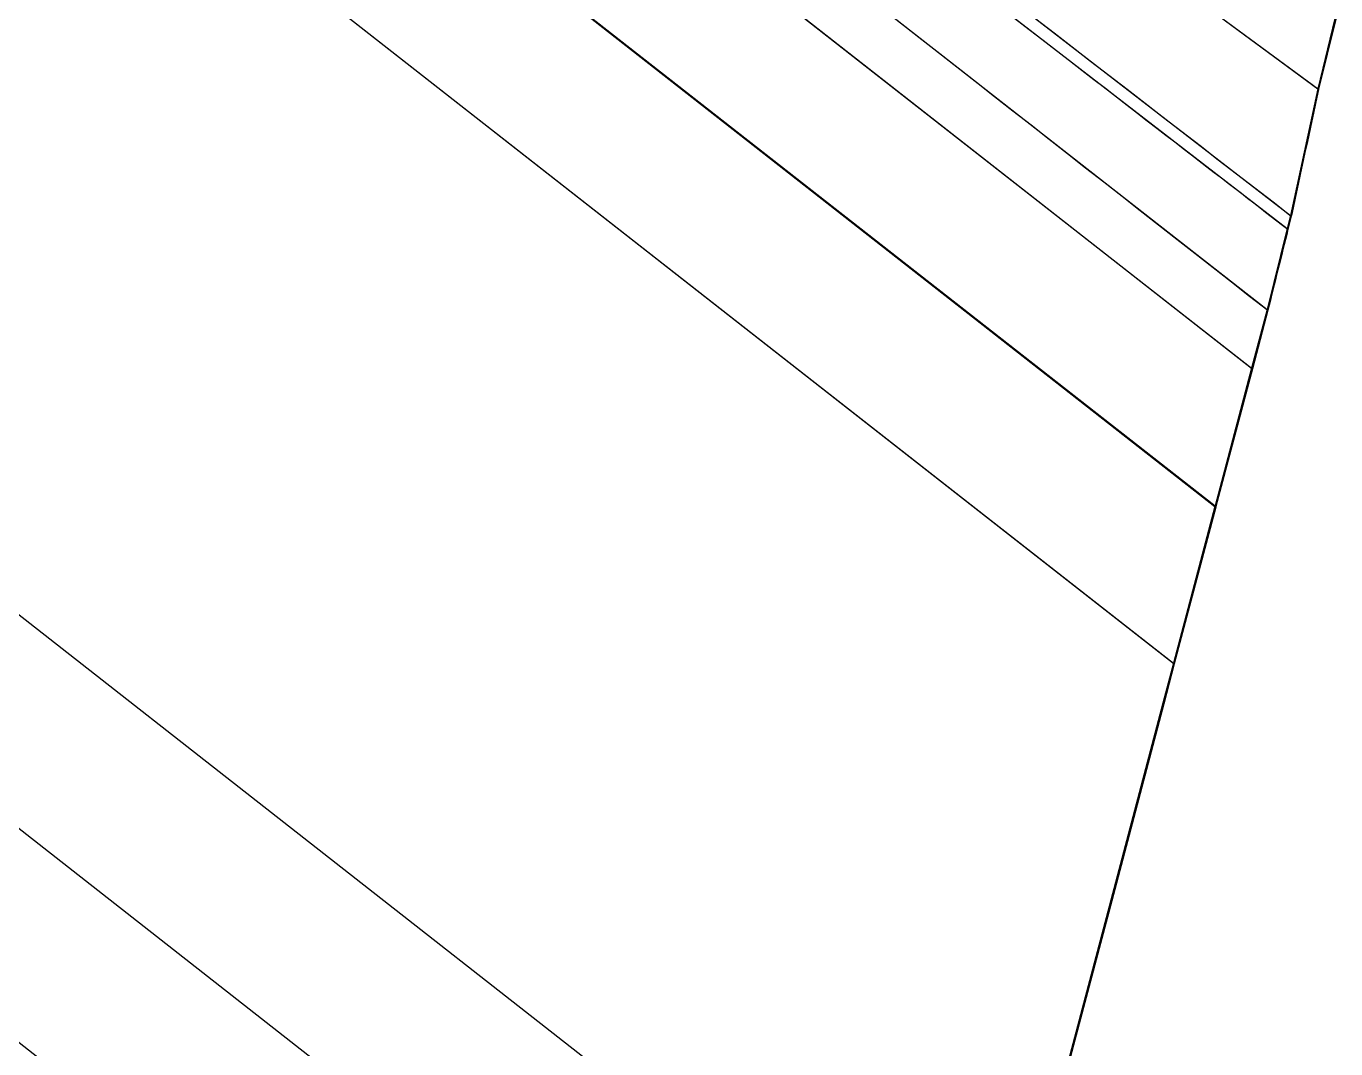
# Model space of a CAD drawing. Header units: metres. Extents: x 225018.4 to 225065.7, y 450831.4 to 450886.9.
# Drawn here: x 225058.13 to 225065.13, y 450850.57 to 450856.04 of the extents above; entities that cross this region are included whole.
import ezdxf

# ---------------------------------------------------------------- set-up
doc = ezdxf.new("R2010")
doc.units = ezdxf.units.M
doc.header["$MEASUREMENT"] = 0
doc.layers.add('사면1', color=7, linetype='Continuous')

msp = doc.modelspace()

# ---------------------------------------------------------------- linework, layer by layer
at = {"layer": '사면1', "color": 53, "extrusion": (-0.435785, 0.343525, 0.831915)}
for p in [(225052.5712, 450864.8881, 170.8983), (225065.1258, 450856.0807, 181.1117)]:
    msp.add_line(p, (225065.0339, 450855.7054, 181.2185), dxfattribs=at)
at = {"layer": '사면1', "color": 53}
for p, q in [((225052.5712, 450864.8881, 170.8983), (225065.0339, 450855.7054, 181.2185)), ((225052.5756, 450864.8847, 170.89), (225065.0382, 450855.702, 181.2101)), ((225052.4041, 450864.6718, 170.9044), (225064.8879, 450855.0279, 181.421)), ((225052.3634, 450864.6191, 170.9059), (225064.8703, 450854.9572, 181.4421)), ((225052.1764, 450864.3803, 170.9135), (225064.7625, 450854.5242, 181.5709)), ((225065.0339, 450855.7054, 181.2185), (225064.8879, 450855.0279, 181.421)), ((225065.0339, 450855.7054, 181.2185), (225064.8879, 450855.0279, 181.421)), ((225064.8703, 450854.9572, 181.4421), (225064.7625, 450854.5242, 181.5709)), ((225064.8703, 450854.9572, 181.4421), (225064.7625, 450854.5242, 181.5709)), ((225064.8703, 450854.9572, 181.4421), (225064.8746, 450854.9536, 181.4338)), ((225064.7625, 450854.5242, 181.5709), (225064.7667, 450854.5206, 181.5626))]:
    msp.add_line(p, q, dxfattribs=at)
at = {"layer": '사면1', "color": 53, "extrusion": (0.435785, -0.343525, -0.831915)}
for p, q in [((225052.5756, 450864.8847, 170.89), (225065.0382, 450855.702, 181.2101)), ((225065.1302, 450856.0774, 181.1033), (225065.0383, 450855.7021, 181.2101))]:
    msp.add_line(p, q, dxfattribs=at)
at = {"layer": '사면1', "color": 53, "extrusion": (-0.427531, 0.353763, 0.831907)}
for p, q in [((225052.4041, 450864.6718, 170.9044), (225064.8879, 450855.0279, 181.421)), ((225052.3634, 450864.6191, 170.9059), (225064.8703, 450854.9572, 181.4421)), ((225064.8879, 450855.0279, 181.421), (225064.8703, 450854.9572, 181.4421))]:
    msp.add_line(p, q, dxfattribs=at)
at = {"layer": '사면1', "color": 53, "extrusion": (-0.423643, 0.358506, 0.831866)}
for p, q in [((225052.1764, 450864.3803, 170.9135), (225064.7625, 450854.5242, 181.5709)), ((225051.9934, 450864.1467, 170.9211), (225064.68, 450854.2119, 181.6634)), ((225051.9934, 450864.1467, 170.9211), (225064.68, 450854.2119, 181.6634)), ((225051.5598, 450863.593, 170.9389), (225064.4844, 450853.4718, 181.8828)), ((225051.5598, 450863.593, 170.9389), (225064.4844, 450853.4718, 181.8828)), ((225051.5618, 450863.5955, 170.9388), (225064.4853, 450853.4753, 181.8818)), ((225051.5618, 450863.5955, 170.9388), (225064.4853, 450853.4753, 181.8818)), ((225051.0686, 450862.9657, 170.959), (225064.2628, 450852.6334, 182.1313)), ((225051.0686, 450862.9657, 170.959), (225064.2628, 450852.6334, 182.1313)), ((225048.8491, 450860.1313, 171.0502), (225063.1924, 450848.8991, 183.1955)), ((225048.8491, 450860.1313, 171.0502), (225063.1924, 450848.8991, 183.1955)), ((225048.2942, 450859.4227, 171.073), (225062.8887, 450847.9939, 183.4309)), ((225048.2942, 450859.4227, 171.073), (225062.8887, 450847.9939, 183.4309)), ((225047.7393, 450858.7142, 171.0958), (225062.5849, 450847.0887, 183.6663)), ((225047.7393, 450858.7142, 171.0958), (225062.5849, 450847.0887, 183.6663)), ((225064.7625, 450854.5242, 181.5709), (225064.68, 450854.2119, 181.6634)), ((225064.68, 450854.2119, 181.6634), (225064.4853, 450853.4753, 181.8818)), ((225064.4844, 450853.4718, 181.8828), (225064.2628, 450852.6334, 182.1313)), ((225064.4853, 450853.4753, 181.8818), (225064.4844, 450853.4718, 181.8828)), ((225064.2628, 450852.6334, 182.1313), (225064.2063, 450852.4195, 182.1947)), ((225064.2063, 450852.4195, 182.1947), (225063.9282, 450851.3671, 182.5066)), ((225063.9282, 450851.3671, 182.5066), (225063.6501, 450850.3148, 182.8185))]:
    msp.add_line(p, q, dxfattribs=at)
at = {"layer": '사면1', "color": 53, "extrusion": (0.423643, -0.358506, -0.831866)}
for p, q in [((225051.9977, 450864.1431, 170.9127), (225064.6842, 450854.2083, 181.6551)), ((225051.9977, 450864.1431, 170.9127), (225064.6842, 450854.2083, 181.6551)), ((225051.5641, 450863.5894, 170.9305), (225064.4886, 450853.4682, 181.8745)), ((225051.5641, 450863.5894, 170.9305), (225064.4886, 450853.4682, 181.8745)), ((225051.5661, 450863.592, 170.9305), (225064.4895, 450853.4717, 181.8734)), ((225051.5661, 450863.592, 170.9305), (225064.4895, 450853.4717, 181.8734)), ((225051.0728, 450862.9621, 170.9507), (225064.267, 450852.6298, 182.123)), ((225051.0728, 450862.9621, 170.9507), (225064.267, 450852.6298, 182.123)), ((225048.8533, 450860.1277, 171.0419), (225063.1967, 450848.8955, 183.1872)), ((225048.8533, 450860.1277, 171.0419), (225063.1967, 450848.8955, 183.1872)), ((225048.2984, 450859.4192, 171.0647), (225062.8929, 450847.9903, 183.4226)), ((225048.2984, 450859.4192, 171.0647), (225062.8929, 450847.9903, 183.4226)), ((225047.7435, 450858.7106, 171.0875), (225062.5891, 450847.0851, 183.658)), ((225047.7435, 450858.7106, 171.0875), (225062.5891, 450847.0851, 183.658)), ((225064.7667, 450854.5206, 181.5626), (225064.6842, 450854.2083, 181.6551)), ((225064.6842, 450854.2083, 181.6551), (225064.4895, 450853.4717, 181.8734)), ((225064.4886, 450853.4682, 181.8745), (225064.267, 450852.6298, 182.123)), ((225064.4895, 450853.4717, 181.8734), (225064.4886, 450853.4682, 181.8745)), ((225064.267, 450852.6298, 182.123), (225064.2105, 450852.4159, 182.1864)), ((225064.2105, 450852.4159, 182.1864), (225063.9324, 450851.3635, 182.4983)), ((225063.9324, 450851.3635, 182.4983), (225063.6543, 450850.3112, 182.8102))]:
    msp.add_line(p, q, dxfattribs=at)
at = {"layer": '사면1', "color": 53, "extrusion": (0.870351, -0.074641, 0.486741)}
for p, q in [((225065.1258, 450856.0807, 181.1117), (225065.0339, 450855.7054, 181.2185)), ((225065.1302, 450856.0774, 181.1033), (225065.0383, 450855.7021, 181.2101))]:
    msp.add_line(p, q, dxfattribs=at)
at = {"layer": '사면1', "color": 53, "extrusion": (0.873815, -0.074098, 0.480579)}
for p, q in [((225064.8879, 450855.0279, 181.421), (225064.8703, 450854.9572, 181.4421)), ((225064.8922, 450855.0244, 181.4127), (225064.8746, 450854.9536, 181.4338)), ((225064.8703, 450854.9572, 181.4421), (225064.8746, 450854.9536, 181.4338))]:
    msp.add_line(p, q, dxfattribs=at)
at = {"layer": '사면1', "color": 53, "extrusion": (0.427531, -0.353763, -0.831907)}
msp.add_line((225064.8922, 450855.0244, 181.4127), (225064.8746, 450854.9536, 181.4338), dxfattribs=at)
at = {"layer": '사면1', "color": 53, "extrusion": (0.871894, -0.087624, 0.481791)}
for p, q in [((225064.7625, 450854.5242, 181.5709), (225064.68, 450854.2119, 181.6634)), ((225064.7667, 450854.5206, 181.5626), (225064.6842, 450854.2083, 181.6551)), ((225064.7625, 450854.5242, 181.5709), (225064.7667, 450854.5206, 181.5626)), ((225064.68, 450854.2119, 181.6634), (225064.4853, 450853.4753, 181.8818)), ((225064.6842, 450854.2083, 181.6551), (225064.4895, 450853.4717, 181.8734)), ((225064.68, 450854.2119, 181.6634), (225064.6842, 450854.2083, 181.6551)), ((225064.68, 450854.2119, 181.6634), (225064.6842, 450854.2083, 181.6551)), ((225064.4844, 450853.4718, 181.8828), (225064.2628, 450852.6334, 182.1313)), ((225064.4886, 450853.4682, 181.8745), (225064.267, 450852.6298, 182.123)), ((225064.4844, 450853.4718, 181.8828), (225064.4886, 450853.4682, 181.8745)), ((225064.4853, 450853.4753, 181.8818), (225064.4895, 450853.4717, 181.8734)), ((225064.2628, 450852.6334, 182.1313), (225064.2063, 450852.4195, 182.1947)), ((225064.267, 450852.6298, 182.123), (225064.2105, 450852.4159, 182.1864)), ((225064.2628, 450852.6334, 182.1313), (225064.267, 450852.6298, 182.123)), ((225064.2628, 450852.6334, 182.1313), (225064.267, 450852.6298, 182.123)), ((225064.2063, 450852.4195, 182.1947), (225063.9282, 450851.3671, 182.5066)), ((225064.2105, 450852.4159, 182.1864), (225063.9324, 450851.3635, 182.4983)), ((225064.2063, 450852.4195, 182.1947), (225064.2105, 450852.4159, 182.1864)), ((225064.2063, 450852.4195, 182.1947), (225064.2105, 450852.4159, 182.1864)), ((225063.9282, 450851.3671, 182.5066), (225063.6501, 450850.3148, 182.8185)), ((225063.9324, 450851.3635, 182.4983), (225063.6543, 450850.3112, 182.8102)), ((225063.9282, 450851.3671, 182.5066), (225063.9324, 450851.3635, 182.4983)), ((225063.9282, 450851.3671, 182.5066), (225063.9324, 450851.3635, 182.4983))]:
    msp.add_line(p, q, dxfattribs=at)
at = {"layer": '사면1', "color": 53, "extrusion": (0.871895, -0.087622, 0.48179)}
for p, q in [((225064.4853, 450853.4753, 181.8818), (225064.4844, 450853.4718, 181.8828)), ((225064.4844, 450853.4718, 181.8828), (225064.4886, 450853.4682, 181.8745)), ((225064.4853, 450853.4753, 181.8818), (225064.4895, 450853.4717, 181.8734)), ((225064.4895, 450853.4717, 181.8734), (225064.4886, 450853.4682, 181.8745))]:
    msp.add_line(p, q, dxfattribs=at)
at = {"layer": '사면1', "color": 53}
for points, knots in [([(225052.4084, 450864.6683, 170.8961), (225052.4281, 450864.6531, 170.9127), (225052.4478, 450864.6378, 170.9293), (225052.9352, 450864.2613, 171.3398), (225053.9605, 450863.4693, 172.2035), (225056.5894, 450861.4384, 174.4182), (225057.6199, 450860.6424, 175.2863), (225060.7309, 450858.239, 177.9072), (225062.8116, 450856.6317, 179.6599), (225064.8922, 450855.0244, 181.4127)], [0.18967, 0.18967, 0.18967, 0.18967, 0.496453, 0.496453, 7.77919, 7.77919, 12.474116, 12.474116, 21.953645, 21.953645, 21.953645, 21.953645]), ([(225052.4084, 450864.6683, 170.8961), (225052.4281, 450864.6531, 170.9127), (225052.4478, 450864.6378, 170.9293), (225052.9352, 450864.2613, 171.3398), (225053.9605, 450863.4693, 172.2035), (225056.5894, 450861.4384, 174.4182), (225057.6199, 450860.6424, 175.2863), (225060.7309, 450858.239, 177.9072), (225062.8116, 450856.6317, 179.6599), (225064.8922, 450855.0244, 181.4127)], [0.18967, 0.18967, 0.18967, 0.18967, 0.496453, 0.496453, 7.77919, 7.77919, 12.474116, 12.474116, 21.953645, 21.953645, 21.953645, 21.953645]), ([(225052.3676, 450864.6155, 170.8975), (225054.473, 450862.9891, 172.6711), (225056.5783, 450861.3627, 174.4447), (225063.4501, 450856.0541, 180.2337), (225064.2519, 450855.4347, 180.9092), (225064.8746, 450854.9536, 181.4338)], [-31.308496, -31.308496, -31.308496, -31.308496, -21.716323, -21.716323, 0, 0, 0, 0]), ([(225052.3676, 450864.6155, 170.8975), (225054.473, 450862.9891, 172.6711), (225056.5783, 450861.3627, 174.4447), (225063.4501, 450856.0541, 180.2337), (225064.2519, 450855.4347, 180.9092), (225064.8746, 450854.9536, 181.4338)], [-31.308496, -31.308496, -31.308496, -31.308496, -21.716323, -21.716323, 0, 0, 0, 0]), ([(225052.1806, 450864.3767, 170.9052), (225052.2101, 450864.3536, 170.9302), (225052.2201, 450864.3457, 170.9387), (225052.3708, 450864.2277, 171.0663), (225052.502, 450864.125, 171.1774), (225052.7644, 450863.9196, 171.3995), (225052.8955, 450863.8168, 171.5106), (225053.2891, 450863.5086, 171.8439), (225053.5515, 450863.3032, 172.066), (225054.3386, 450862.6868, 172.7325), (225054.8634, 450862.2759, 173.1769), (225056.4376, 450861.0431, 174.5099), (225057.4871, 450860.2212, 175.3985), (225060.6133, 450857.7731, 178.0457), (225062.69, 450856.1469, 179.8041), (225064.7667, 450854.5206, 181.5626)], [0.192144, 0.192144, 0.192144, 0.192144, 0.281313, 0.281313, 0.882088, 0.882088, 1.482864, 1.482864, 2.684414, 2.684414, 5.087516, 5.087516, 9.89372, 9.89372, 19.404058, 19.404058, 19.404058, 19.404058]), ([(225052.1806, 450864.3767, 170.9052), (225052.2101, 450864.3536, 170.9302), (225052.2201, 450864.3457, 170.9387), (225052.3708, 450864.2277, 171.0663), (225052.502, 450864.125, 171.1774), (225052.7644, 450863.9196, 171.3995), (225052.8955, 450863.8168, 171.5106), (225053.2891, 450863.5086, 171.8439), (225053.5515, 450863.3032, 172.066), (225054.3386, 450862.6868, 172.7325), (225054.8634, 450862.2759, 173.1769), (225056.4376, 450861.0431, 174.5099), (225057.4871, 450860.2212, 175.3985), (225060.6133, 450857.7731, 178.0457), (225062.69, 450856.1469, 179.8041), (225064.7667, 450854.5206, 181.5626)], [0.192144, 0.192144, 0.192144, 0.192144, 0.281313, 0.281313, 0.882088, 0.882088, 1.482864, 1.482864, 2.684414, 2.684414, 5.087516, 5.087516, 9.89372, 9.89372, 19.404058, 19.404058, 19.404058, 19.404058]), ([(225065.0383, 450855.7021, 181.2101), (225065.0383, 450855.702, 181.2101), (225065.0382, 450855.702, 181.2102), (225065.0382, 450855.7019, 181.2102), (225064.9897, 450855.4769, 181.2775), (225064.9412, 450855.2518, 181.3447), (225064.8927, 450855.0267, 181.412)], [-0.0001466, -0.0001466, -0.0001466, -0.0001466, 0, 0, 0, 0.7196164, 0.7196164, 0.7196164, 0.7196164]), ([(225065.0383, 450855.7021, 181.2101), (225065.0383, 450855.702, 181.2101), (225065.0382, 450855.702, 181.2102), (225065.0382, 450855.7019, 181.2102), (225064.9897, 450855.4769, 181.2775), (225064.9412, 450855.2518, 181.3447), (225064.8927, 450855.0267, 181.412)], [-0.0001466, -0.0001466, -0.0001466, -0.0001466, 0, 0, 0, 0.7196164, 0.7196164, 0.7196164, 0.7196164]), ([(225065.0339, 450855.7054, 181.2185), (225065.0342, 450855.7051, 181.2178), (225065.0352, 450855.7044, 181.216), (225065.0368, 450855.7032, 181.2129), (225065.0375, 450855.7026, 181.2115), (225065.0383, 450855.7021, 181.2101)], [-0.01090976, -0.01090976, -0.01090976, -0.01090976, -0.00500285, -0.00500285, 0, 0, 0, 0]), ([(225065.0339, 450855.7054, 181.2185), (225065.0342, 450855.7051, 181.2178), (225065.0352, 450855.7044, 181.216), (225065.0368, 450855.7032, 181.2129), (225065.0375, 450855.7026, 181.2115), (225065.0383, 450855.7021, 181.2101)], [-0.01090976, -0.01090976, -0.01090976, -0.01090976, -0.00500285, -0.00500285, 0, 0, 0, 0]), ([(225064.8879, 450855.0279, 181.421), (225064.8887, 450855.0277, 181.4195), (225064.8895, 450855.0275, 181.418), (225064.8911, 450855.0271, 181.415), (225064.8919, 450855.0269, 181.4135), (225064.8927, 450855.0267, 181.412)], [-0.0102584, -0.0102584, -0.0102584, -0.0102584, -0.00514607, -0.00514607, 0, 0, 0, 0]), ([(225064.8879, 450855.0279, 181.421), (225064.8887, 450855.0277, 181.4195), (225064.8895, 450855.0275, 181.418), (225064.8911, 450855.0271, 181.415), (225064.8919, 450855.0269, 181.4135), (225064.8927, 450855.0267, 181.412)], [-0.0102584, -0.0102584, -0.0102584, -0.0102584, -0.00514607, -0.00514607, 0, 0, 0, 0]), ([(225064.8746, 450854.9536, 181.4338), (225064.8746, 450854.9536, 181.4338), (225064.8746, 450854.9536, 181.4338), (225064.8746, 450854.9536, 181.4338), (225064.8387, 450854.8093, 181.4767), (225064.8027, 450854.665, 181.5196), (225064.7668, 450854.5206, 181.5626), (225064.7668, 450854.5206, 181.5626), (225064.7668, 450854.5206, 181.5626), (225064.7668, 450854.5206, 181.5626)], [-0.000001, -0.000001, -0.000001, -0.000001, 0, 0, 0, 0.4644625, 0.4644625, 0.4644625, 0.4644881, 0.4644881, 0.4644881, 0.4644881]), ([(225064.8746, 450854.9536, 181.4338), (225064.8746, 450854.9536, 181.4338), (225064.8746, 450854.9536, 181.4338), (225064.8746, 450854.9536, 181.4338), (225064.8387, 450854.8093, 181.4767), (225064.8027, 450854.665, 181.5196), (225064.7668, 450854.5206, 181.5626), (225064.7668, 450854.5206, 181.5626), (225064.7668, 450854.5206, 181.5626), (225064.7668, 450854.5206, 181.5626)], [-0.000001, -0.000001, -0.000001, -0.000001, 0, 0, 0, 0.4644625, 0.4644625, 0.4644625, 0.4644881, 0.4644881, 0.4644881, 0.4644881]), ([(225041.3951, 450850.6038, 169.3773), (225044.6852, 450848.0272, 172.1632), (225048.6632, 450844.912, 175.5316), (225055.1887, 450839.8018, 181.0571), (225058.6379, 450837.1007, 183.9778), (225062.0871, 450834.3996, 186.8984)], [-31.98716, -31.98716, -31.98716, -31.98716, -17.055856, -17.055856, -0.314427, -0.314427, -0.314427, -0.314427]), ([(225041.3951, 450850.6038, 169.3773), (225044.6852, 450848.0272, 172.1632), (225048.6632, 450844.912, 175.5316), (225055.1887, 450839.8018, 181.0571), (225058.6379, 450837.1007, 183.9778), (225062.0871, 450834.3996, 186.8984)], [-31.98716, -31.98716, -31.98716, -31.98716, -17.055856, -17.055856, -0.314427, -0.314427, -0.314427, -0.314427])]:
    msp.add_open_spline(points, degree=3, knots=knots, dxfattribs=at)
for points in [[(225064.8922, 450855.0244, 181.4127), (225064.8924, 450855.0252, 181.4125), (225064.8926, 450855.026, 181.4123), (225064.8927, 450855.0267, 181.412)], [(225064.8922, 450855.0244, 181.4127), (225064.8924, 450855.0252, 181.4125), (225064.8926, 450855.026, 181.4123), (225064.8927, 450855.0267, 181.412)], [(225042.7845, 450852.3781, 169.8584), (225049.302, 450847.2744, 175.3771), (225055.8195, 450842.1706, 180.8958), (225062.3369, 450837.0669, 186.4144)], [(225042.7845, 450852.3781, 169.8584), (225049.302, 450847.2744, 175.3771), (225055.8195, 450842.1706, 180.8958), (225062.3369, 450837.0669, 186.4144)]]:
    msp.add_open_spline(points, degree=3, dxfattribs=at)

doc.saveas('drawing.dxf')
